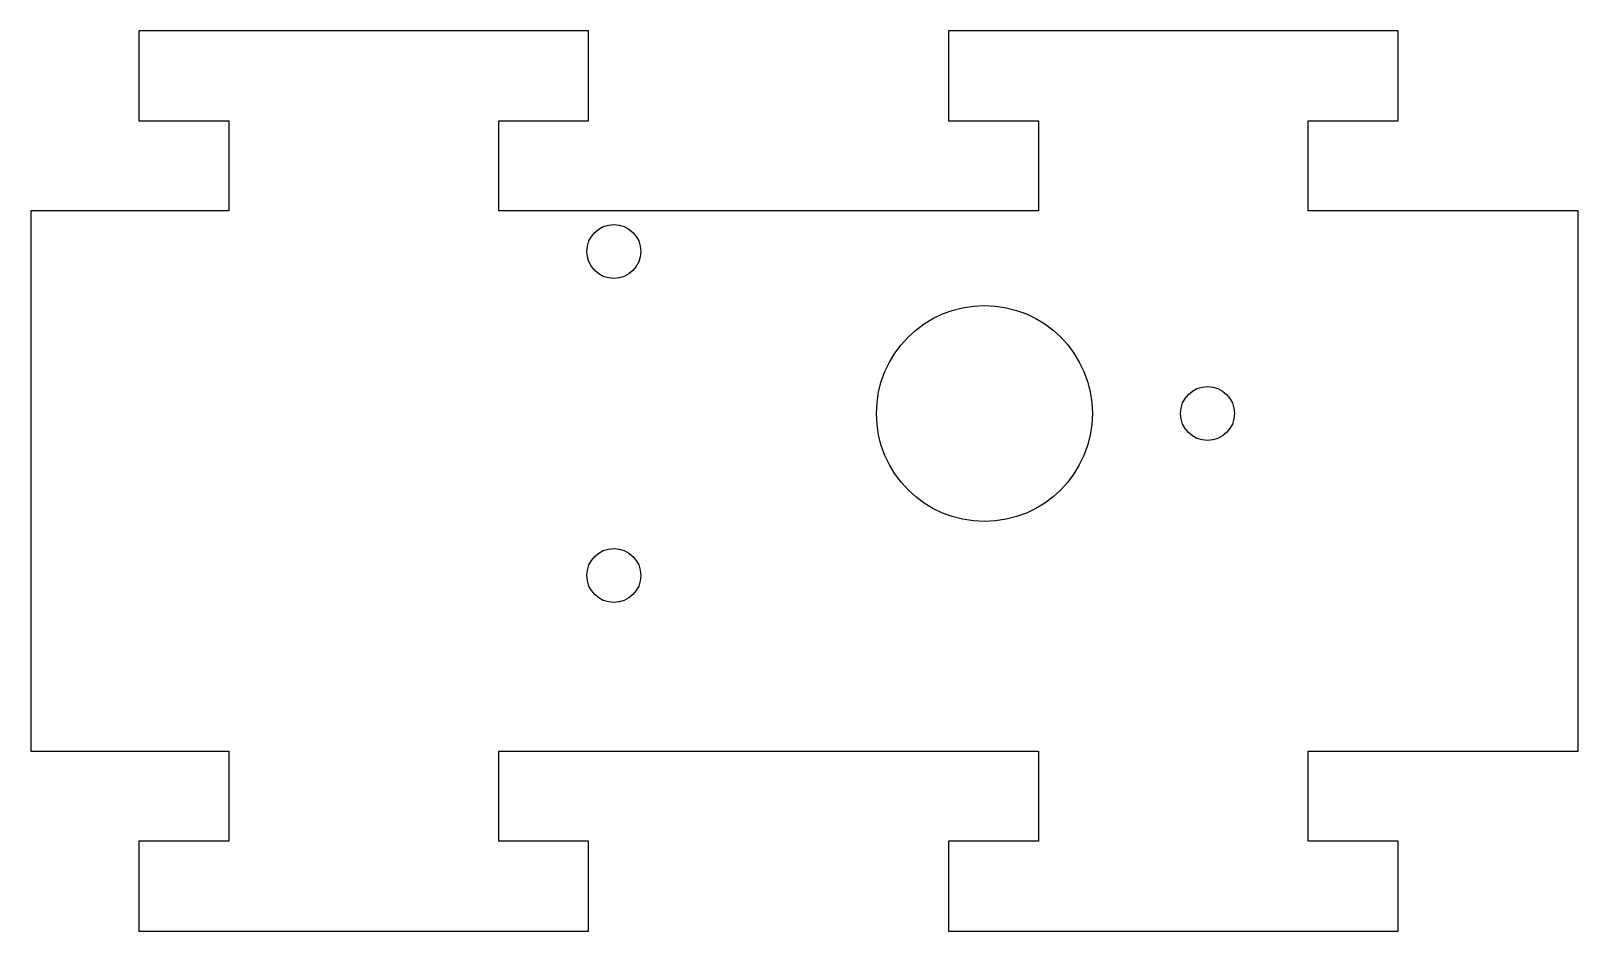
# Model space of a CAD drawing. Header units: millimetres. Extents: x 0 to 86, y -17.5 to 32.5.
import ezdxf

# ---------------------------------------------------------------- set-up
doc = ezdxf.new("R2010")
doc.units = ezdxf.units.MM

msp = doc.modelspace()

# ---------------------------------------------------------------- linework, layer by layer
at = {"color": 7, "linetype": 'Continuous', "lineweight": 25}
for p, q in [((31, 32.5), (6, 32.5)), ((6, 32.5), (6, 27.5)), ((31, 27.5), (31, 32.5)), ((76, 32.5), (51, 32.5)), ((51, 32.5), (51, 27.5)), ((76, 27.5), (76, 32.5)), ((6, 27.5), (11, 27.5)), ((11, 27.5), (11, 22.5)), ((26, 22.5), (26, 27.5)), ((26, 27.5), (31, 27.5)), ((51, 27.5), (56, 27.5)), ((56, 27.5), (56, 22.5)), ((71, 22.5), (71, 27.5)), ((71, 27.5), (76, 27.5)), ((0, 22.5), (0, -7.5)), ((11, 22.5), (0, 22.5)), ((56, 22.5), (26, 22.5)), ((86, 22.5), (71, 22.5)), ((86, -7.5), (86, 22.5)), ((0, -7.5), (11, -7.5)), ((11, -7.5), (11, -12.5)), ((26, -12.5), (26, -7.5)), ((26, -7.5), (56, -7.5)), ((56, -7.5), (56, -12.5)), ((71, -12.5), (71, -7.5)), ((71, -7.5), (86, -7.5)), ((11, -12.5), (6, -12.5)), ((6, -12.5), (6, -17.5)), ((31, -12.5), (26, -12.5)), ((31, -17.5), (31, -12.5)), ((56, -12.5), (51, -12.5)), ((51, -12.5), (51, -17.5)), ((76, -12.5), (71, -12.5)), ((76, -17.5), (76, -12.5)), ((6, -17.5), (31, -17.5)), ((51, -17.5), (76, -17.5))]:
    msp.add_line(p, q, dxfattribs=at)
for centre, radius in [((32.4, 20.25), 1.5), ((53, 11.25), 6), ((65.4, 11.25), 1.5), ((32.4, 2.25), 1.5)]:
    msp.add_circle(centre, radius, dxfattribs=at)

doc.saveas('drawing.dxf')
